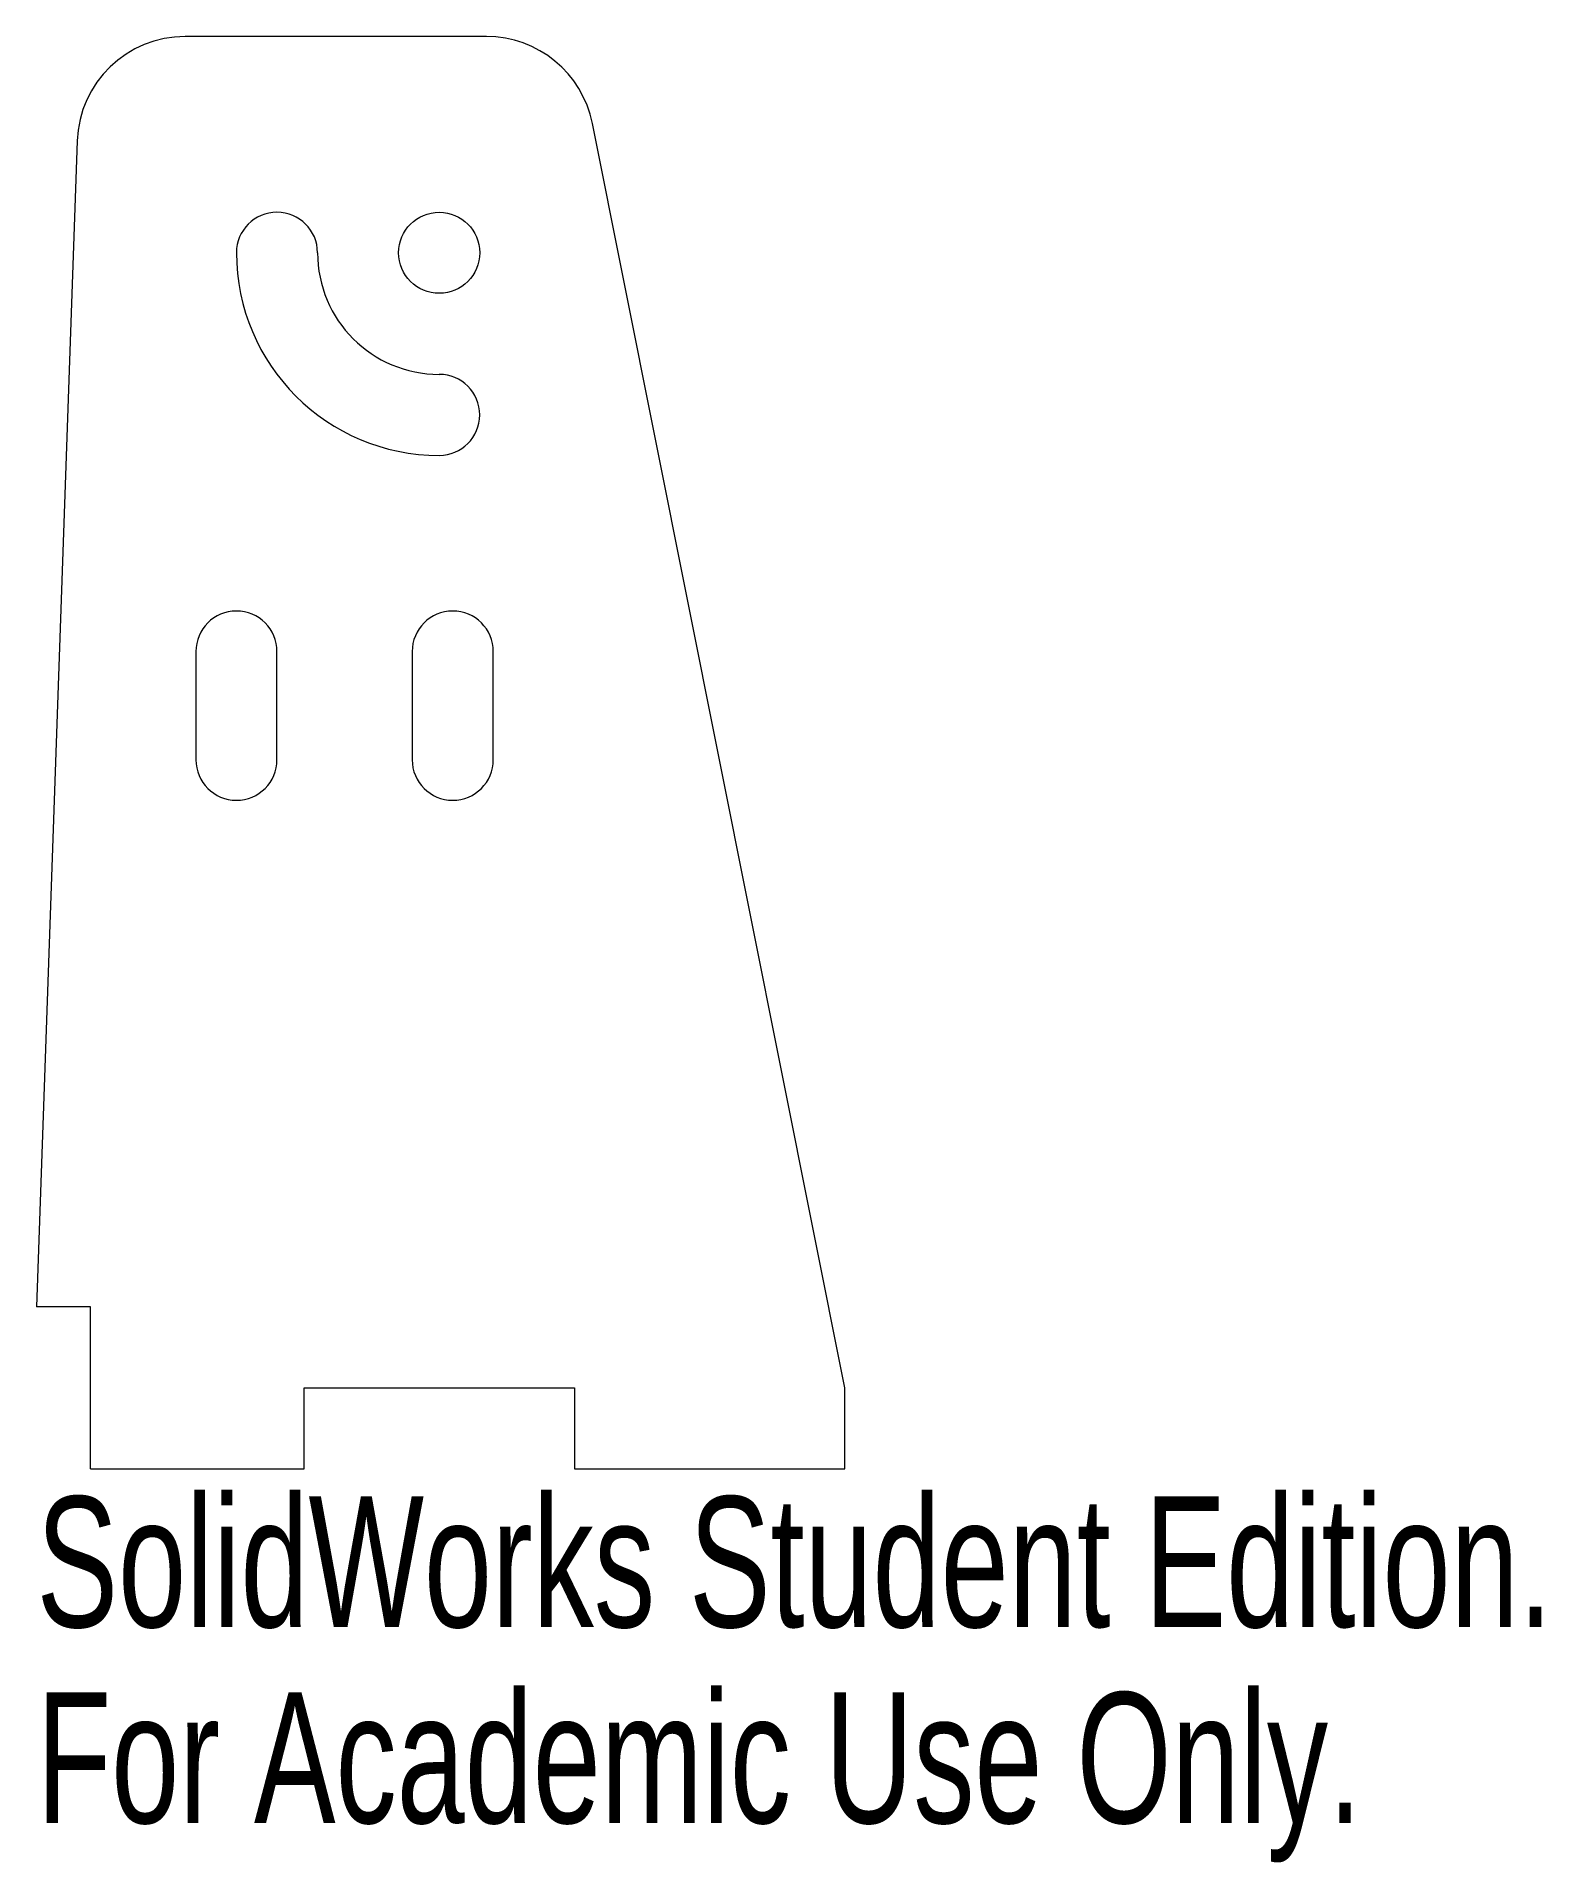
# Model space of a CAD drawing. Header units: millimetres. Extents: x -36.3 to 19.3, y -40.7 to 26.8.
import ezdxf

# ---------------------------------------------------------------- set-up
doc = ezdxf.new("R2010")
doc.units = ezdxf.units.MM
doc.styles.add('SLDTEXTSTYLE0', font='TXT', dxfattribs={"width": 0.7})

msp = doc.modelspace()

# ---------------------------------------------------------------- linework, layer by layer
at = {"color": 7, "linetype": 'Continuous', "lineweight": 15}
for p, q in [((-19.703, 26.832), (-30.84, 26.832)), ((-34.837, 22.971), (-36.344, -20.168)), ((-6.449, -23.168), (-15.78, 23.614)), ((-30.449, 4.074), (-30.449, 0.074)), ((-27.449, 0.074), (-27.449, 4.074)), ((-22.449, 4.074), (-22.449, 0.074)), ((-19.449, 0.074), (-19.449, 4.074)), ((-34.344, -20.168), (-36.344, -20.168)), ((-34.344, -26.168), (-34.344, -20.168)), ((-26.449, -23.168), (-16.449, -23.168)), ((-26.449, -26.168), (-26.449, -23.168)), ((-16.449, -23.168), (-16.449, -26.168)), ((-6.449, -26.168), (-6.449, -23.168)), ((-34.344, -26.168), (-26.449, -26.168)), ((-16.449, -26.168), (-6.449, -26.168))]:
    msp.add_line(p, q, dxfattribs=at)
msp.add_circle((-21.449, 18.832), 1.5, dxfattribs=at)
for centre, radius, start, end in [((-30.84, 22.832), 4, 90, 178), ((-19.703, 22.832), 4, 11.28019, 90), ((-27.449, 18.832), 1.5, 0, 180), ((-21.449, 18.832), 7.5, 180, 270), ((-21.449, 18.832), 4.5, 180, 270), ((-21.449, 12.832), 1.5, 270, 90), ((-28.949, 4.074), 1.5, 0, 180), ((-20.949, 4.074), 1.5, 0, 180), ((-28.949, 0.074), 1.5, 180, 0), ((-20.949, 0.074), 1.5, 180, 0)]:
    msp.add_arc(centre, radius, start, end, dxfattribs=at)

# ---------------------------------------------------------------- texts
at = {"color": 7, "linetype": 'Continuous', "char_height": 4.83362, "attachment_point": 1, "style": 'SLDTEXTSTYLE0'}
for s, insert in [('SolidWorks Student Edition.', (-36.344, -27.188)), ('For Academic Use Only.', (-36.344, -34.438))]:
    msp.add_mtext(s, dxfattribs=dict(at, insert=insert))

doc.saveas('drawing.dxf')
